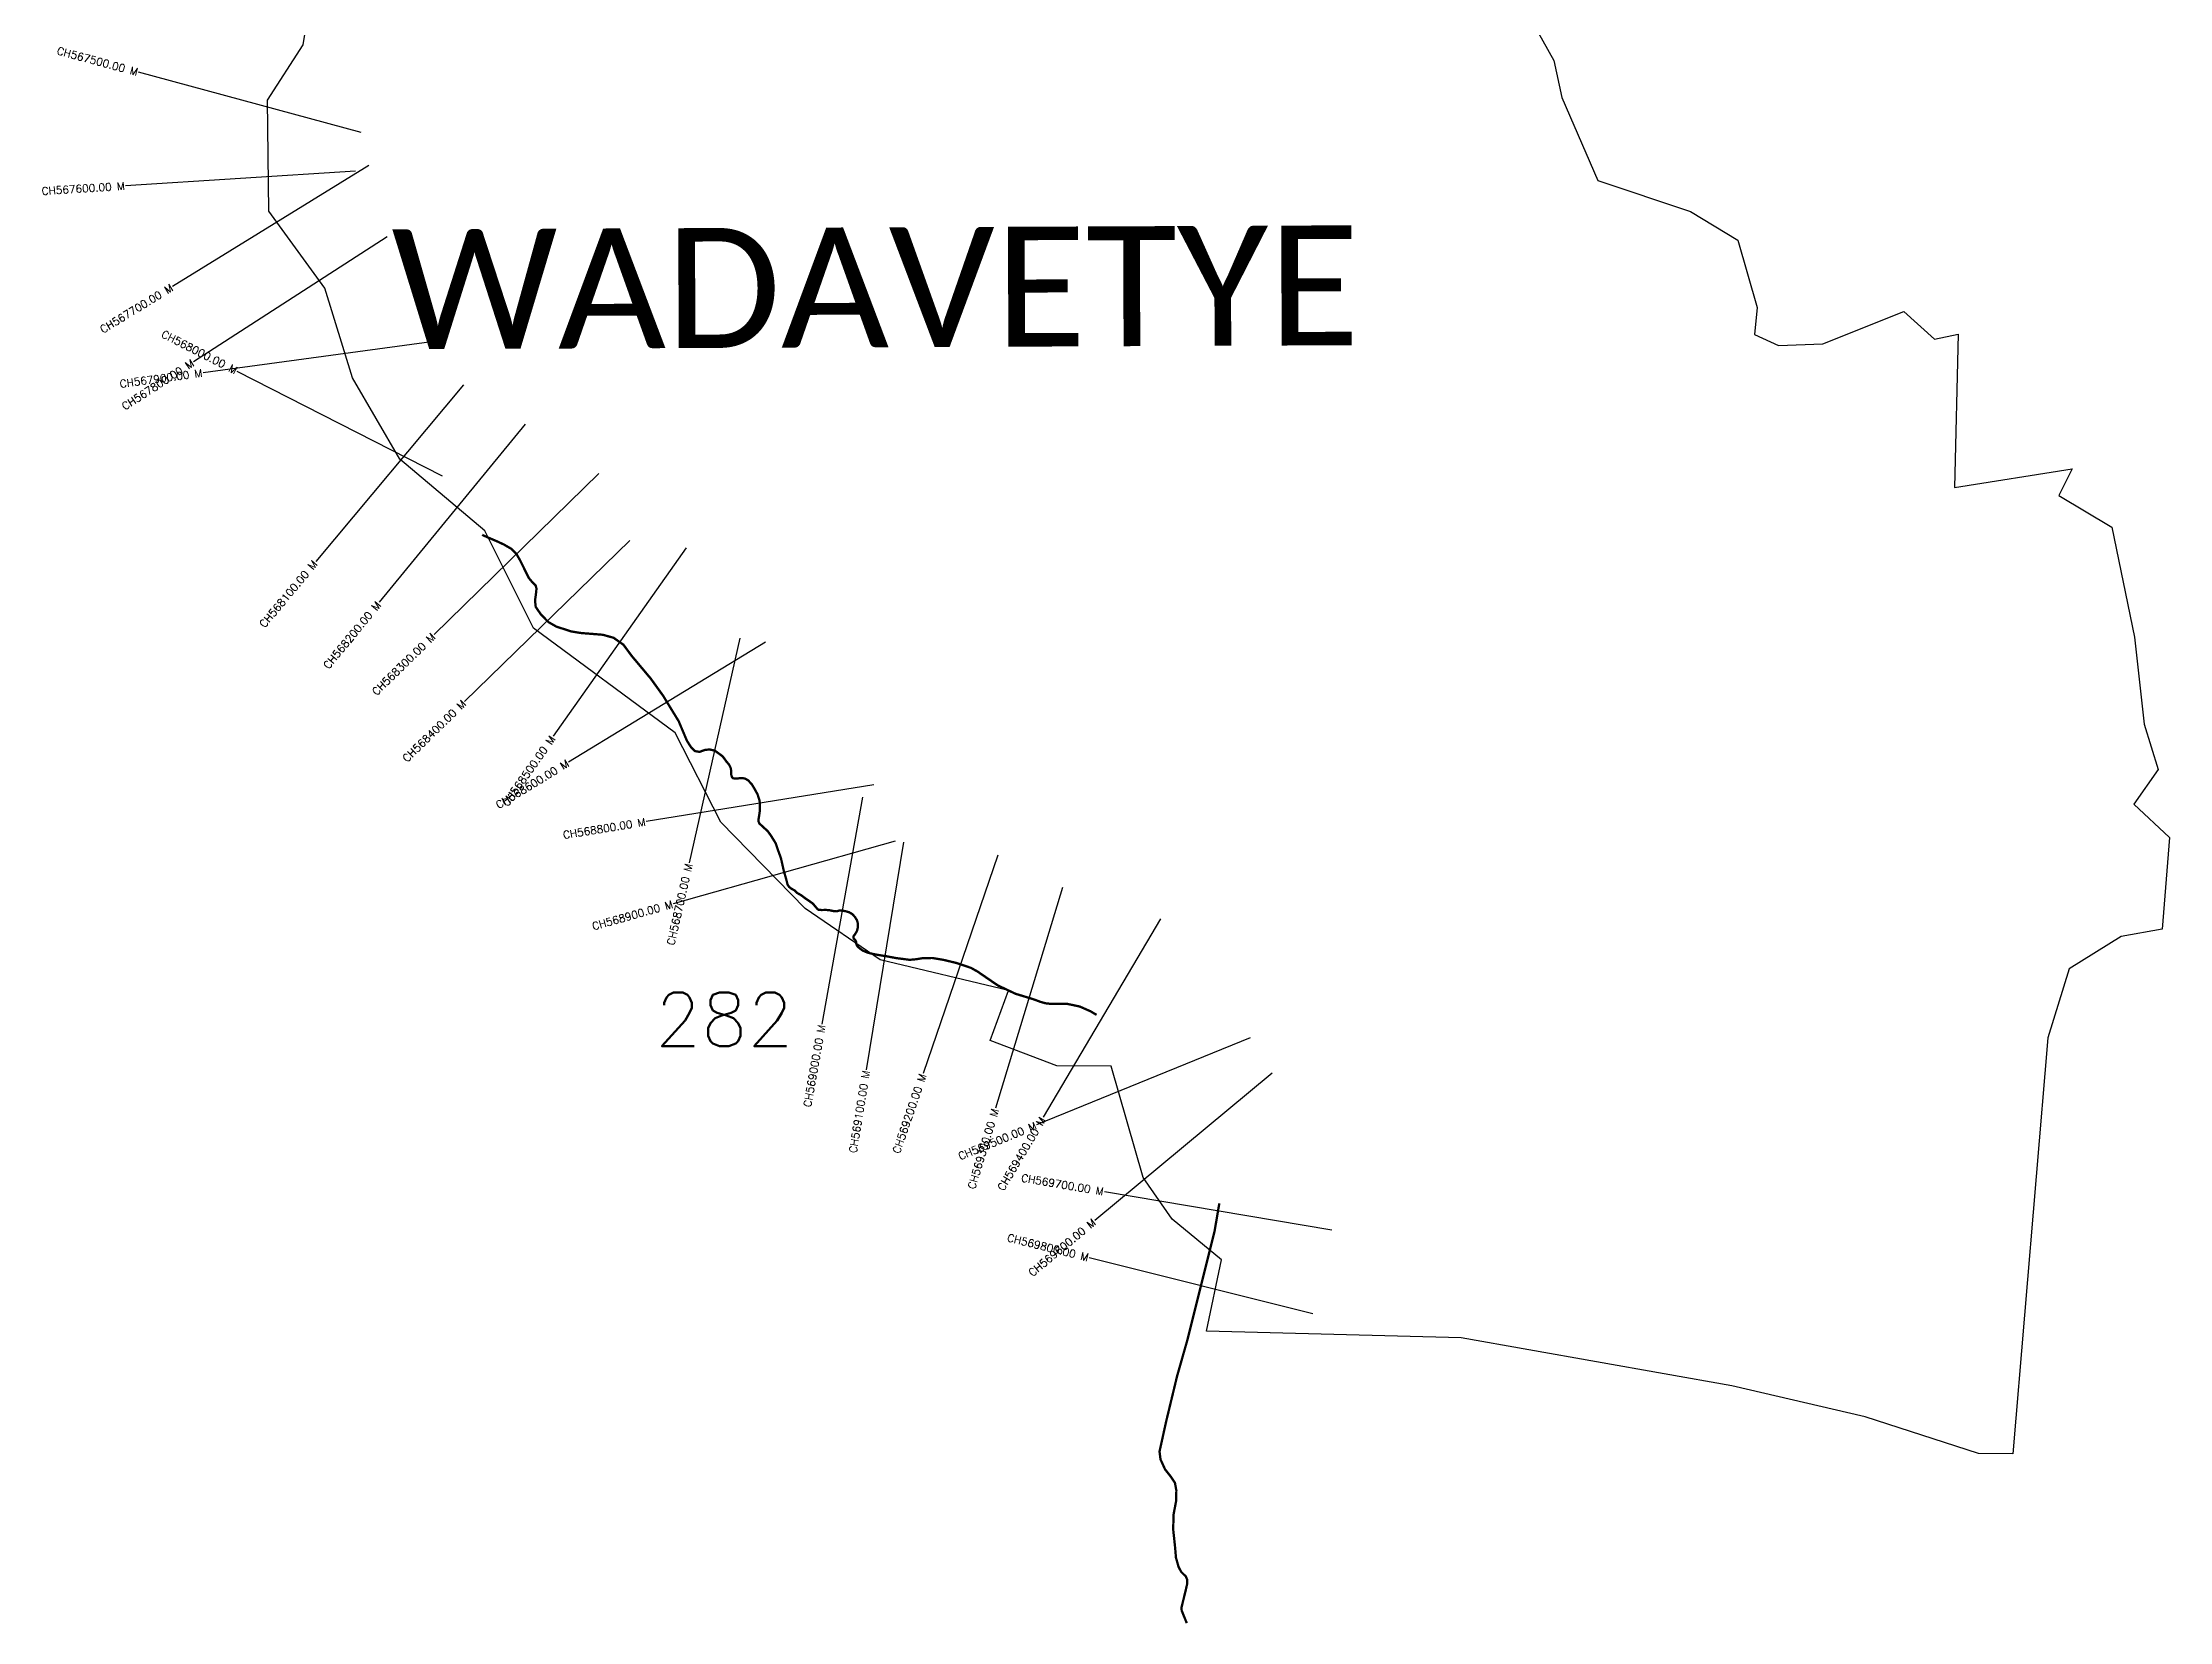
# Model space of a CAD drawing. Header units: metres. Extents: x 320373 to 323141, y 1841156 to 1849262.
# Drawn here: x 320373 to 323141, y 1845209 to 1847263 of the extents above; entities that cross this region are included whole.
import ezdxf
from ezdxf.enums import TextEntityAlignment as Align

# ---------------------------------------------------------------- set-up
doc = ezdxf.new("R2010")
doc.units = ezdxf.units.M
for name, color, linetype in [('CS', 134, 'Continuous'), ('CSMark', 6, 'Continuous'), ('NATURALLY PROTECTED', 3, 'Continuous'), ('VILLAGE NAME', 250, 'Continuous')]:
    doc.layers.add(name, color=color, linetype=linetype)
doc.styles.get("Standard").update_dxf_attribs({"font": 'simplex.shx'})

msp = doc.modelspace()

# ---------------------------------------------------------------- linework, layer by layer
at = {"color": 6, "flags": 128}
msp.add_lwpolyline([(322198.5, 1847492.1), (322339.3, 1847239.7), (322349.9, 1847191.7), (322396.6, 1847083.8), (322517.3, 1847043.5), (322578.7, 1847006.2), (322604.1, 1846918.4), (322600.4, 1846883.2), (322631.8, 1846869.2), (322689.6, 1846871.4), (322794.7, 1846913.5), (322834.9, 1846877.1), (322865.8, 1846883.6), (322860.9, 1846684.2), (323013.9, 1846708.7), (322996.6, 1846673.7), (323065.7, 1846632.8), (323095, 1846489.8), (323107.5, 1846376.4), (323125.7, 1846317.4), (323094.1, 1846272.5), (323140.5, 1846229), (323130.9, 1846109.9), (323077.9, 1846100.2), (323010, 1846058.3), (322982.1, 1845968.2), (322936.8, 1845427.1), (322892.1, 1845427.4), (322744.7, 1845475.1), (322571.2, 1845515.5), (322219, 1845577.8), (321887.4, 1845586.5), (321907.2, 1845679.4), (321843, 1845732.4), (321805.3, 1845786.5), (321763.5, 1845931.4), (321692.8, 1845932.1), (321606.2, 1845964.9), (321629.7, 1846030.1), (321462.9, 1846069.6), (321365.2, 1846136.5), (321255.5, 1846249.1), (321196.2, 1846365.1), (321011.9, 1846501.1), (320948.3, 1846627.9), (320838, 1846721.1), (320776.1, 1846826.9), (320740.3, 1846943.7), (320667.5, 1847044), (320665.9, 1847188.4), (320712.3, 1847260.4), (320797.9, 1847783.8)], dxfattribs=at)
at = {"layer": 'CS'}
for p, q in [((320787.4, 1847146.2), (320497.8, 1847224.5)), ((320797.7, 1847103.2), (320542.2, 1846946)), ((320780.4, 1847096), (320481, 1847076.9)), ((320821.6, 1847010.5), (320569.5, 1846847.9)), ((320879.2, 1846873.7), (320581.9, 1846833.6)), ((320893.6, 1846699.2), (320626.3, 1846835.3)), ((320920.9, 1846818.1), (320728.4, 1846588)), ((321001.1, 1846766.9), (320810.8, 1846535)), ((321097, 1846702.6), (320882.4, 1846493)), ((321137, 1846615.5), (320922.2, 1846406.1)), ((321210.3, 1846605.9), (321037.3, 1846360.8)), ((321313.6, 1846483.2), (321057.4, 1846327.1)), ((321280.4, 1846488.4), (321214.2, 1846195.8)), ((321454.5, 1846297.6), (321158.4, 1846249.6)), ((321439.8, 1846281.4), (321387.1, 1845986.1)), ((321482.5, 1846224.3), (321193.7, 1846142.8)), ((321493.1, 1846222.8), (321444.8, 1845926.7)), ((321616.1, 1846205.9), (321518.9, 1845922)), ((321700.2, 1846163.8), (321613.1, 1845876.7)), ((321827.8, 1846123.2), (321675, 1845865)), ((321944.3, 1845968.2), (321666.5, 1845855)), ((321973, 1845922.3), (321742.2, 1845730.7)), ((322050.4, 1845718.3), (321754.6, 1845768.1)), ((322025.8, 1845609.3), (321734.8, 1845682.2))]:
    msp.add_line(p, q, dxfattribs=at)
at = {"layer": 'NATURALLY PROTECTED', "const_width": 3, "flags": 128}
for points in [[(320945.1, 1846622.8), (320946.7, 1846621.9), (320955.6, 1846618), (320965.4, 1846613.8), (320973.5, 1846610), (320983.2, 1846604.4), (320989.7, 1846597.8), (320994.5, 1846589.3), (321000.7, 1846576.7), (321005.8, 1846566.5), (321009.3, 1846562.3), (321014.6, 1846556.8), (321015.7, 1846552.8), (321015.1, 1846546.8), (321013.8, 1846537.3), (321014.7, 1846529), (321021.4, 1846519.2), (321031.1, 1846509.3), (321041.6, 1846503.3), (321060.8, 1846497.1), (321073.5, 1846495), (321093.7, 1846493.4), (321102.1, 1846492.7), (321116, 1846488.8), (321128.8, 1846479.8), (321139.6, 1846465.2), (321164.3, 1846435.8), (321180.8, 1846412.9), (321187.4, 1846402), (321200.7, 1846380.3), (321211.5, 1846354.7), (321217, 1846346.1), (321222.1, 1846341.3), (321227.9, 1846340.4), (321235, 1846342.9), (321241, 1846343.5), (321247.7, 1846342), (321257.9, 1846334.6), (321263.3, 1846327.2), (321266.1, 1846324.1), (321268.3, 1846319.6), (321269, 1846316), (321269, 1846312.5), (321269.3, 1846309.7), (321270, 1846307.7), (321271.7, 1846306), (321274.8, 1846305.5), (321279.4, 1846306), (321283.6, 1846306.3), (321287.4, 1846305.5), (321291.2, 1846303.2), (321296, 1846298), (321299.5, 1846292.1), (321303.4, 1846285), (321305.8, 1846277.5), (321306.4, 1846273.6), (321306.5, 1846265.2), (321305.6, 1846258.5), (321304.6, 1846252.5), (321304.6, 1846249.8), (321305.7, 1846247.2), (321310, 1846243.2), (321316.6, 1846237.2), (321320.3, 1846232.1), (321323.9, 1846226.4), (321327, 1846221.3), (321330.3, 1846211.5), (321333.7, 1846202.4), (321337.4, 1846186), (321340.8, 1846174.1), (321342.5, 1846167.4), (321344.6, 1846164.5), (321347.4, 1846162.4), (321351.5, 1846160.1), (321355, 1846156.7), (321357.4, 1846155.4), (321360.8, 1846153.4), (321365.5, 1846149.7), (321370.1, 1846146.7), (321375.4, 1846142.9), (321378.4, 1846139.3), (321381.4, 1846135.8), (321382.7, 1846135), (321386.7, 1846134.6), (321392.1, 1846134.7), (321396.4, 1846134.5), (321400.3, 1846133.6), (321403.5, 1846133), (321406.4, 1846132.9), (321409.4, 1846133.9), (321412.5, 1846134), (321418.1, 1846133), (321422.5, 1846131.7), (321426.5, 1846129.4), (321430, 1846125.6), (321432.7, 1846121.4), (321434, 1846116.8), (321434, 1846112.3), (321432.6, 1846107.1), (321429.6, 1846102.2), (321428.6, 1846101.1), (321428.1, 1846099.5), (321428.6, 1846097.1), (321430.6, 1846095.4), (321431.6, 1846093.1), (321431.8, 1846091), (321432.4, 1846088.7), (321434.1, 1846086.5), (321440.2, 1846081.8), (321447.4, 1846078.9), (321457, 1846076.7), (321470.2, 1846074.6), (321484.2, 1846072), (321501.3, 1846069.8), (321510, 1846070.6), (321517.9, 1846071.9), (321530.6, 1846072.2), (321545.5, 1846069.7), (321562.6, 1846065.6), (321581.1, 1846059.3), (321589.7, 1846054.5), (321604.7, 1846044.2), (321616, 1846036.5), (321639.1, 1846025.6), (321661.5, 1846018.8), (321671.3, 1846015.2), (321677.8, 1846013.3), (321685.1, 1846012.5), (321691.4, 1846012.5), (321705.4, 1846012.7), (321722.4, 1846009.1), (321736.3, 1846003), (321744.5, 1845998.2)], [(321904.2, 1845753), (321898, 1845716.6), (321862.5, 1845574.7), (321849.2, 1845528), (321834.9, 1845468.7), (321826.4, 1845430.1), (321827.7, 1845419.8), (321833.6, 1845406.9), (321841.4, 1845397), (321846.5, 1845389.2), (321848.3, 1845379.4), (321847.9, 1845365.2), (321844.6, 1845347.9), (321844.2, 1845328.5), (321846.6, 1845305.9), (321847.8, 1845292), (321851.1, 1845280.2), (321854.6, 1845273.5), (321860.6, 1845267.6), (321862.4, 1845263.4), (321862.2, 1845257.2), (321860.4, 1845249.3), (321855.1, 1845227.6), (321855.2, 1845223.3), (321857.9, 1845216.5), (321861.9, 1845206.8)]]:
    msp.add_lwpolyline(points, dxfattribs=at)

# ---------------------------------------------------------------- texts
at = {"insert": (321170, 1846027.4), "char_height": 70, "attachment_point": 1}
msp.add_mtext_dynamic_manual_height_columns('282', width=95.172, gutter_width=1, heights=[0], dxfattribs=at)
at = {"layer": 'CSMark'}
for s, rotation, p in [('CH567500.00 M', 344.8833, (320496.8, 1847224.7)), ('CH567600.00 M', 3.6487, (320480, 1847076.8)), ('CH567700.00 M', 31.6137, (320541.4, 1846945.5)), ('CH568000.00 M', 333.0095, (320625.4, 1846835.8)), ('CH567900.00 M', 7.6695, (320580.9, 1846833.5)), ('CH567800.00 M', 32.8163, (320568.6, 1846847.4)), ('CH568100.00 M', 50.0856, (320727.7, 1846587.3)), ('CH568200.00 M', 50.6294, (320810.2, 1846534.2)), ('CH568300.00 M', 44.3328, (320881.7, 1846492.3)), ('CH568400.00 M', 44.2788, (320921.5, 1846405.4)), ('CH568500.00 M', 54.7953, (321036.8, 1846359.9)), ('CH568600.00 M', 31.3591, (321056.6, 1846326.5)), ('CH568800.00 M', 9.222, (321157.4, 1846249.4)), ('CH568700.00 M', 77.2472, (321214, 1846194.8)), ('CH568900.00 M', 15.7524, (321192.8, 1846142.5)), ('CH569000.00 M', 79.8656, (321386.9, 1845985.1)), ('CH569100.00 M', 80.7311, (321444.7, 1845925.7)), ('CH569200.00 M', 71.1027, (321518.6, 1845921.1)), ('CH569500.00 M', 22.1803, (321665.6, 1845854.6)), ('CH569300.00 M', 73.1055, (321612.8, 1845875.8)), ('CH569400.00 M', 59.3866, (321674.5, 1845864.1)), ('CH569700.00 M', 350.4387, (321753.6, 1845768.3)), ('CH569600.00 M', 39.6832, (321741.4, 1845730.1)), ('CH569800.00 M', 345.9406, (321733.8, 1845682.4))]:
    msp.add_text(s, height=10, rotation=rotation, dxfattribs=at).set_placement(p, align=Align.MIDDLE_RIGHT)
at = {"layer": 'VILLAGE NAME', "insert": (320826.7, 1847020.1), "char_height": 155.989, "attachment_point": 1, "rotation": 0.2435}
msp.add_mtext_dynamic_manual_height_columns('{\\fCalibri|b0|i0|c0|p34;WADAVETYE}', width=1946.695, gutter_width=779.9, heights=[0], dxfattribs=at)

doc.saveas('drawing.dxf')
